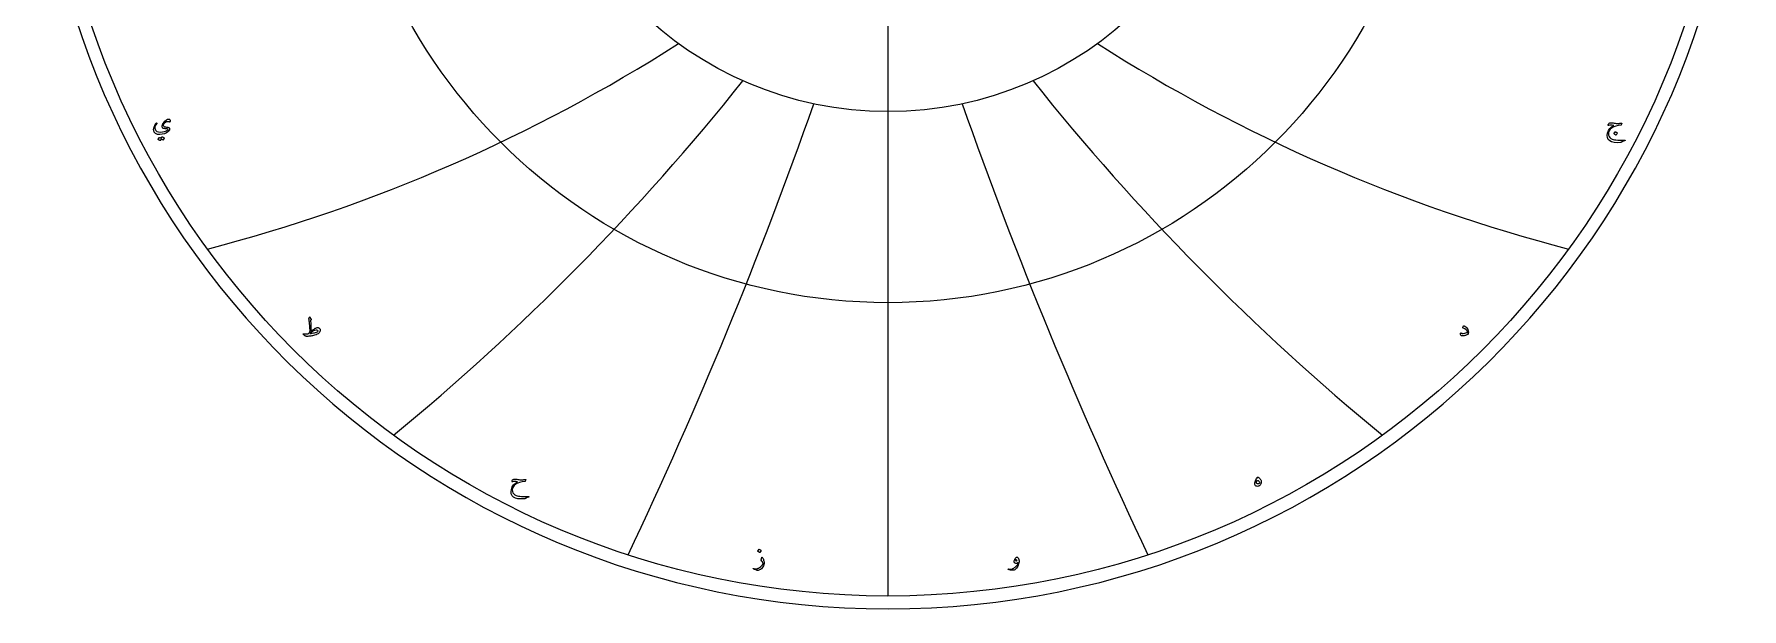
# Model space of a CAD drawing. Header units: millimetres. Extents: x -256 to 256, y -256 to 260.
# Drawn here: x -256 to 256, y -256 to -84 of the extents above; entities that cross this region are included whole.
import ezdxf

# ---------------------------------------------------------------- set-up
doc = ezdxf.new("R2010")
doc.units = ezdxf.units.MM
for name, color, linetype in [('CUT_OUTER', 1, 'Continuous'), ('ENGRAVE', 7, 'Continuous'), ('TEXT', 5, 'Continuous')]:
    doc.layers.add(name, color=color, linetype=linetype)

msp = doc.modelspace()

# ---------------------------------------------------------------- linework, layer by layer
at = {"layer": 'CUT_OUTER'}
msp.add_arc((0, 0), 256.05, 91.4063, 88.5938, dxfattribs=at)
at = {"layer": 'ENGRAVE'}
for points in [[(0, -252.2), (0, 252.2)], [(0, -252.2), (0, -106.97)]]:
    msp.add_lwpolyline(points, dxfattribs=at)
for radius in [252.2, 164.25, 106.97]:
    msp.add_circle((0, 0), radius, dxfattribs=at)
for centre, radius, start, end in [((-327.64, 327.64), 491.6, 284.5572, 302.5898), ((327.64, 327.64), 491.6, 237.4102, 255.4428), ((-600.53, 346.72), 712.62, 309.39277, 321.41452), ((600.53, 346.72), 712.62, 218.58548, 230.60723), ((-1337.77, 358.45), 1394.66, 334.59625, 340.60713), ((1337.77, 358.45), 1394.66, 199.39287, 205.40375)]:
    msp.add_arc(centre, radius, start, end, dxfattribs=at)
at = {"layer": 'TEXT'}
for points in [[(-215.51, -110.07), (-215.76, -109.98), (-216.04, -109.98), (-216.35, -110.06), (-216.69, -110.21), (-216.9, -110.36), (-217.08, -110.54), (-217.22, -110.75), (-217.33, -110.99), (-217.34, -111.03), (-217.34, -111.08), (-217.33, -111.14), (-217.31, -111.19), (-217.19, -111.35), (-216.98, -111.48), (-216.69, -111.56), (-216.32, -111.61), (-215.95, -111.65), (-215.69, -111.72), (-215.52, -111.82), (-215.45, -111.96), (-215.45, -112.24), (-215.5, -112.49), (-215.62, -112.71), (-215.8, -112.9), (-216.38, -113.29), (-216.99, -113.58), (-217.64, -113.77), (-218.33, -113.85), (-219.09, -113.8), (-219.65, -113.57), (-220.02, -113.17), (-220.21, -112.6), (-220.22, -112.28), (-220.17, -111.94), (-220.07, -111.57), (-219.91, -111.17), (-219.86, -111.06), (-219.8, -110.96), (-219.74, -110.85), (-219.69, -110.76), (-219.62, -110.66), (-219.56, -110.57), (-219.49, -110.48), (-219.43, -110.39), (-219.39, -110.36), (-219.36, -110.34), (-219.33, -110.35), (-219.3, -110.38), (-219.29, -110.41), (-219.28, -110.45), (-219.29, -110.48), (-219.31, -110.52), (-219.63, -111.03), (-219.82, -111.49), (-219.88, -111.9), (-219.81, -112.27), (-219.58, -112.65), (-219.24, -112.92), (-218.8, -113.07), (-218.26, -113.12), (-217.56, -113.06), (-216.93, -112.92), (-216.36, -112.69), (-215.87, -112.37), (-215.84, -112.34), (-215.83, -112.31), (-215.84, -112.28), (-215.86, -112.26), (-215.97, -112.21), (-216.15, -112.16), (-216.41, -112.13), (-216.74, -112.1), (-217.08, -112.06), (-217.34, -111.98), (-217.52, -111.87), (-217.61, -111.72), (-217.66, -111.54), (-217.67, -111.35), (-217.65, -111.15), (-217.6, -110.95), (-217.43, -110.55), (-217.19, -110.18), (-216.88, -109.84), (-216.51, -109.53), (-216.41, -109.46), (-216.31, -109.4), (-216.22, -109.34), (-216.13, -109.3), (-216.04, -109.27), (-215.96, -109.24), (-215.88, -109.22), (-215.8, -109.21), (-215.51, -109.24), (-215.33, -109.37), (-215.26, -109.6), (-215.31, -109.93), (-215.34, -110.02), (-215.39, -110.08), (-215.44, -110.09), (-215.51, -110.07)], [(220.09, -110.55), (219.9, -110.96), (219.88, -110.99), (219.87, -111.01), (219.84, -111.03), (219.82, -111.03), (218.96, -111.17), (218.24, -111.34), (217.66, -111.53), (217.22, -111.76), (216.61, -112.26), (216.21, -112.81), (216.04, -113.41), (216.09, -114.06), (216.22, -114.41), (216.45, -114.72), (216.78, -114.99), (217.2, -115.22), (217.5, -115.33), (217.86, -115.41), (218.3, -115.47), (218.82, -115.52), (219.09, -115.53), (219.36, -115.54), (219.63, -115.54), (219.89, -115.54), (220.14, -115.53), (220.39, -115.52), (220.64, -115.51), (220.88, -115.49), (220.93, -115.49), (220.98, -115.49), (221.01, -115.5), (221.03, -115.52), (221.04, -115.55), (221.05, -115.57), (221.04, -115.6), (221.03, -115.62), (221.02, -115.64), (221.01, -115.65), (221, -115.66), (220.99, -115.67), (220.98, -115.67), (220.96, -115.68), (220.95, -115.69), (220.93, -115.69), (220.71, -115.77), (220.51, -115.84), (220.34, -115.92), (220.2, -116), (220.1, -116.05), (220.02, -116.1), (219.94, -116.14), (219.87, -116.17), (219.82, -116.2), (219.77, -116.22), (219.73, -116.23), (219.7, -116.24), (218.64, -116.28), (217.74, -116.2), (217, -116.01), (216.42, -115.7), (216, -115.28), (215.75, -114.76), (215.67, -114.13), (215.77, -113.4), (216.02, -112.66), (216.42, -112.03), (216.96, -111.51), (217.64, -111.1), (217.16, -111), (216.74, -110.98), (216.38, -111.03), (216.08, -111.15), (216.05, -111.16), (216.03, -111.17), (216, -111.17), (215.98, -111.17), (215.97, -111.16), (215.96, -111.15), (215.95, -111.13), (215.95, -111.11), (215.96, -111.02), (215.97, -110.92), (216, -110.83), (216.02, -110.73), (216.12, -110.55), (216.28, -110.42), (216.49, -110.33), (216.77, -110.29), (216.94, -110.29), (217.16, -110.31), (217.42, -110.35), (217.72, -110.41), (218.03, -110.46), (218.32, -110.5), (218.59, -110.52), (218.83, -110.52), (218.94, -110.52), (219.06, -110.51), (219.19, -110.5), (219.33, -110.49), (219.47, -110.47), (219.62, -110.45), (219.78, -110.43), (219.94, -110.41), (220.03, -110.4), (220.09, -110.43), (220.11, -110.47), (220.09, -110.55)], [(-217.68, -114.53), (-217.67, -114.52), (-217.65, -114.52), (-217.64, -114.52), (-217.61, -114.52), (-217.54, -114.55), (-217.46, -114.58), (-217.39, -114.61), (-217.32, -114.65), (-217.26, -114.69), (-217.19, -114.73), (-217.13, -114.78), (-217.06, -114.84), (-217.05, -114.85), (-217.05, -114.87), (-217.05, -114.89), (-217.06, -114.91), (-217.43, -115.49), (-217.44, -115.5), (-217.45, -115.5), (-217.47, -115.49), (-217.5, -115.48), (-217.51, -115.46), (-217.54, -115.44), (-217.58, -115.42), (-217.63, -115.39), (-217.69, -115.35), (-217.76, -115.31), (-217.84, -115.26), (-217.94, -115.21), (-218.23, -115.66), (-218.25, -115.68), (-218.26, -115.68), (-218.29, -115.67), (-218.31, -115.66), (-218.33, -115.64), (-218.37, -115.62), (-218.41, -115.59), (-218.47, -115.55), (-218.55, -115.5), (-218.63, -115.45), (-218.74, -115.39), (-218.85, -115.32), (-218.87, -115.3), (-218.87, -115.29), (-218.87, -115.28), (-218.86, -115.27), (-218.48, -114.7), (-218.47, -114.69), (-218.46, -114.69), (-218.44, -114.69), (-218.42, -114.69), (-218.35, -114.71), (-218.29, -114.73), (-218.23, -114.76), (-218.17, -114.79), (-218.11, -114.83), (-218.06, -114.86), (-218.01, -114.9), (-217.95, -114.94)], [(218.09, -113.05), (218.1, -113.05), (218.11, -113.04), (218.13, -113.04), (218.15, -113.04), (218.3, -113.1), (218.44, -113.17), (218.58, -113.26), (218.7, -113.36), (218.71, -113.38), (218.72, -113.4), (218.72, -113.41), (218.71, -113.43), (218.35, -114.01), (218.33, -114.03), (218.31, -114.03), (218.29, -114.02), (218.27, -114.01), (218.25, -113.99), (218.21, -113.97), (218.17, -113.94), (218.11, -113.9), (218.03, -113.85), (217.95, -113.8), (217.84, -113.74), (217.73, -113.67), (217.71, -113.65), (217.7, -113.64), (217.7, -113.63), (217.71, -113.62)], [(-173.64, -168.97), (-173.61, -168.89), (-173.57, -168.81), (-173.55, -168.75), (-173.52, -168.69), (-173.5, -168.65), (-173.48, -168.61), (-173.47, -168.59), (-173.47, -168.58), (-173.45, -168.56), (-173.44, -168.55), (-173.42, -168.54), (-173.4, -168.54), (-173.38, -168.54), (-173.36, -168.55), (-173.35, -168.56), (-173.34, -168.58), (-173.3, -168.68), (-173.26, -168.77), (-173.23, -168.85), (-173.2, -168.91), (-173.19, -168.94), (-173.17, -168.97), (-173.15, -169), (-173.12, -169.03), (-173.09, -169.07), (-173.06, -169.11), (-173.03, -169.15), (-172.99, -169.19), (-172.97, -169.23), (-172.96, -169.27), (-172.97, -169.31), (-172.99, -169.35), (-173.14, -169.54), (-173.16, -169.58), (-173.17, -169.61), (-173.18, -169.64), (-173.18, -169.68), (-173.1, -170.53), (-173.06, -171.22), (-173.03, -171.75), (-173.04, -172.11), (-173.05, -172.25), (-173.06, -172.38), (-173.07, -172.49), (-173.08, -172.59), (-173.09, -172.68), (-173.1, -172.76), (-173.11, -172.82), (-173.12, -172.88), (-172.89, -172.7), (-172.67, -172.54), (-172.47, -172.4), (-172.29, -172.28), (-172.13, -172.17), (-171.98, -172.08), (-171.86, -172), (-171.75, -171.94), (-171.55, -171.86), (-171.37, -171.79), (-171.2, -171.74), (-171.04, -171.71), (-170.96, -171.71), (-170.87, -171.73), (-170.78, -171.76), (-170.69, -171.81), (-170.5, -171.95), (-170.36, -172.07), (-170.27, -172.2), (-170.24, -172.32), (-170.24, -172.45), (-170.27, -172.6), (-170.33, -172.76), (-170.42, -172.94), (-170.51, -173.12), (-170.6, -173.27), (-170.68, -173.39), (-170.76, -173.48), (-170.91, -173.59), (-171.17, -173.72), (-171.53, -173.86), (-172.01, -174.01), (-172.28, -174.09), (-172.55, -174.16), (-172.82, -174.22), (-173.1, -174.27), (-173.38, -174.31), (-173.66, -174.34), (-173.95, -174.37), (-174.24, -174.39), (-174.35, -174.37), (-174.45, -174.34), (-174.54, -174.32), (-174.63, -174.28), (-174.72, -174.25), (-174.8, -174.2), (-174.88, -174.16), (-174.95, -174.11), (-175.08, -174.02), (-175.19, -173.92), (-175.28, -173.82), (-175.35, -173.72), (-175.38, -173.64), (-175.39, -173.59), (-175.37, -173.56), (-175.32, -173.55), (-175.17, -173.57), (-175.02, -173.58), (-174.85, -173.59), (-174.67, -173.6), (-174.48, -173.6), (-174.28, -173.59), (-174.07, -173.58), (-173.85, -173.57), (-173.33, -173.07), (-173.33, -172.86), (-173.32, -172.66), (-173.32, -172.45), (-173.32, -172.25), (-173.33, -172.04), (-173.34, -171.82), (-173.36, -171.61), (-173.37, -171.39), (-173.39, -171.17), (-173.41, -170.96), (-173.44, -170.76), (-173.46, -170.56), (-173.48, -170.37), (-173.5, -170.19), (-173.52, -170.02), (-173.54, -169.85), (-173.56, -169.69), (-173.58, -169.55), (-173.6, -169.43), (-173.61, -169.33), (-173.62, -169.25), (-173.63, -169.19), (-173.64, -169.14), (-173.65, -169.11), (-173.66, -169.08), (-173.66, -169.04), (-173.65, -169.01), (-173.64, -168.97)], [(-171.99, -172.59), (-172.29, -172.72), (-172.62, -172.91), (-172.99, -173.18), (-173.39, -173.52), (-173, -173.47), (-172.63, -173.41), (-172.28, -173.34), (-171.95, -173.26), (-171.64, -173.16), (-171.36, -173.06), (-171.09, -172.95), (-170.84, -172.83), (-171.01, -172.63), (-171.26, -172.52), (-171.58, -172.51), (-171.99, -172.59)], [(172.39, -171.68), (172.42, -171.59), (172.45, -171.51), (172.48, -171.43), (172.51, -171.37), (172.54, -171.31), (172.57, -171.26), (172.59, -171.22), (172.61, -171.19), (172.65, -171.16), (172.69, -171.15), (172.74, -171.16), (172.79, -171.18), (173.25, -171.48), (173.6, -171.84), (173.85, -172.25), (173.99, -172.7), (174.01, -172.83), (174.03, -172.96), (174.03, -173.08), (174.03, -173.21), (174.02, -173.32), (174.01, -173.44), (173.98, -173.54), (173.95, -173.65), (173.93, -173.7), (173.89, -173.75), (173.84, -173.8), (173.79, -173.83), (173.61, -173.92), (173.42, -174), (173.22, -174.07), (173.02, -174.12), (172.81, -174.16), (172.6, -174.19), (172.38, -174.21), (172.17, -174.22), (171.91, -174.18), (171.75, -174.03), (171.69, -173.78), (171.73, -173.43), (171.75, -173.39), (171.77, -173.36), (171.79, -173.34), (171.82, -173.33), (171.85, -173.33), (171.88, -173.34), (171.91, -173.36), (171.94, -173.38), (172.04, -173.43), (172.16, -173.46), (172.33, -173.47), (172.52, -173.45), (172.95, -173.39), (173.29, -173.32), (173.56, -173.24), (173.75, -173.16), (173.76, -173.15), (173.77, -173.13), (173.77, -173.1), (173.77, -173.07), (173.64, -172.7), (173.38, -172.38), (173.01, -172.1), (172.51, -171.86), (172.44, -171.82), (172.4, -171.78), (172.38, -171.74), (172.39, -171.68)], [(-108.62, -217.38), (-108.8, -217.8), (-108.82, -217.83), (-108.84, -217.85), (-108.86, -217.86), (-108.89, -217.87), (-109.75, -218.01), (-110.47, -218.17), (-111.04, -218.37), (-111.48, -218.6), (-112.1, -219.1), (-112.49, -219.65), (-112.66, -220.25), (-112.62, -220.9), (-112.48, -221.25), (-112.25, -221.56), (-111.93, -221.83), (-111.51, -222.06), (-111.21, -222.16), (-110.84, -222.25), (-110.4, -222.31), (-109.89, -222.35), (-109.61, -222.37), (-109.35, -222.38), (-109.08, -222.38), (-108.82, -222.38), (-108.56, -222.37), (-108.31, -222.36), (-108.07, -222.35), (-107.83, -222.33), (-107.77, -222.33), (-107.73, -222.33), (-107.69, -222.34), (-107.67, -222.36), (-107.66, -222.39), (-107.66, -222.41), (-107.66, -222.44), (-107.67, -222.46), (-107.68, -222.48), (-107.69, -222.49), (-107.7, -222.5), (-107.72, -222.5), (-107.73, -222.51), (-107.74, -222.52), (-107.76, -222.52), (-107.77, -222.53), (-108, -222.6), (-108.19, -222.68), (-108.36, -222.75), (-108.51, -222.83), (-108.6, -222.89), (-108.69, -222.94), (-108.76, -222.98), (-108.83, -223.01), (-108.89, -223.04), (-108.94, -223.05), (-108.98, -223.07), (-109, -223.07), (-110.06, -223.11), (-110.96, -223.04), (-111.7, -222.85), (-112.29, -222.54), (-112.71, -222.12), (-112.96, -221.6), (-113.03, -220.97), (-112.94, -220.23), (-112.68, -219.49), (-112.29, -218.86), (-111.75, -218.34), (-111.06, -217.93), (-111.55, -217.84), (-111.97, -217.82), (-112.33, -217.87), (-112.63, -217.99), (-112.65, -218), (-112.68, -218), (-112.7, -218), (-112.72, -218), (-112.74, -218), (-112.75, -217.99), (-112.76, -217.97), (-112.76, -217.95), (-112.75, -217.85), (-112.73, -217.76), (-112.71, -217.66), (-112.68, -217.57), (-112.58, -217.39), (-112.43, -217.25), (-112.21, -217.17), (-111.94, -217.13), (-111.77, -217.13), (-111.55, -217.15), (-111.29, -217.19), (-110.99, -217.24), (-110.67, -217.3), (-110.38, -217.34), (-110.12, -217.36), (-109.88, -217.36), (-109.76, -217.36), (-109.64, -217.35), (-109.51, -217.34), (-109.38, -217.33), (-109.23, -217.31), (-109.08, -217.29), (-108.93, -217.27), (-108.76, -217.24), (-108.67, -217.24), (-108.62, -217.26), (-108.6, -217.31), (-108.62, -217.38)], [(110.75, -216.61), (110.82, -216.58), (110.9, -216.57), (110.98, -216.59), (111.07, -216.63), (111.3, -216.79), (111.5, -216.96), (111.65, -217.16), (111.78, -217.38), (111.86, -217.6), (111.91, -217.83), (111.91, -218.07), (111.88, -218.31), (111.81, -218.53), (111.73, -218.73), (111.62, -218.9), (111.48, -219.05), (111.33, -219.17), (111.17, -219.25), (110.99, -219.3), (110.81, -219.32), (110.57, -219.3), (110.37, -219.23), (110.22, -219.12), (110.11, -218.95), (110.05, -218.74), (110.02, -218.51), (110.04, -218.24), (110.1, -217.95), (110.2, -217.64), (110.33, -217.35), (110.5, -217.08), (110.7, -216.82), (110.71, -216.81), (110.71, -216.79), (110.71, -216.76), (110.72, -216.72), (110.72, -216.68), (110.73, -216.64), (110.74, -216.62), (110.75, -216.61)], [(111.49, -218.27), (111.52, -218.23), (111.53, -218.18), (111.5, -218.12), (111.45, -218.04), (111.27, -217.85), (111.1, -217.71), (110.93, -217.63), (110.76, -217.61), (110.68, -217.62), (110.61, -217.66), (110.54, -217.73), (110.48, -217.83), (110.43, -217.94), (110.4, -218.03), (110.39, -218.11), (110.4, -218.18), (110.45, -218.31), (110.55, -218.4), (110.68, -218.45), (110.85, -218.47), (111.04, -218.46), (111.21, -218.42), (111.36, -218.36), (111.49, -218.27)], [(-37.87, -240.61), (-37.87, -240.6), (-37.87, -240.59), (-37.86, -240.58), (-37.85, -240.57), (-37.83, -240.57), (-37.8, -240.58), (-37.77, -240.6), (-37.74, -240.63), (-37.59, -240.8), (-37.47, -241), (-37.37, -241.22), (-37.29, -241.46), (-37.22, -241.73), (-37.18, -241.99), (-37.17, -242.25), (-37.18, -242.5), (-37.25, -242.83), (-37.36, -243.15), (-37.52, -243.46), (-37.72, -243.75), (-37.96, -244.02), (-38.24, -244.24), (-38.55, -244.4), (-38.9, -244.52), (-38.99, -244.54), (-39.08, -244.55), (-39.18, -244.54), (-39.27, -244.51), (-39.48, -244.44), (-39.68, -244.37), (-39.85, -244.3), (-40, -244.25), (-40.13, -244.19), (-40.24, -244.14), (-40.33, -244.1), (-40.39, -244.06), (-40.4, -244.05), (-40.41, -244.04), (-40.42, -244.03), (-40.42, -244.02), (-40.42, -244), (-40.42, -243.99), (-40.41, -243.97), (-40.4, -243.96), (-40.39, -243.95), (-40.37, -243.95), (-40.35, -243.95), (-40.33, -243.95), (-40.2, -243.99), (-40.07, -244.02), (-39.95, -244.04), (-39.83, -244.06), (-39.72, -244.07), (-39.62, -244.07), (-39.51, -244.07), (-39.42, -244.06), (-39.32, -244.05), (-39.22, -244.02), (-39.11, -243.99), (-39, -243.95), (-38.89, -243.9), (-38.77, -243.84), (-38.66, -243.78), (-38.53, -243.7), (-38.19, -243.45), (-37.9, -243.18), (-37.65, -242.9), (-37.46, -242.58), (-37.44, -242.56), (-37.44, -242.53), (-37.44, -242.5), (-37.44, -242.46), (-37.52, -242.24), (-37.65, -242), (-37.82, -241.74), (-38.05, -241.45), (-38.05, -241.43), (-38.06, -241.41), (-38.06, -241.4), (-38.06, -241.38)], [(-38.66, -238.2), (-38.65, -238.19), (-38.64, -238.19), (-38.62, -238.19), (-38.6, -238.19), (-38.45, -238.25), (-38.31, -238.32), (-38.18, -238.41), (-38.05, -238.51), (-38.04, -238.53), (-38.04, -238.54), (-38.04, -238.56), (-38.05, -238.57), (-38.41, -239.16), (-38.42, -239.18), (-38.44, -239.18), (-38.46, -239.17), (-38.49, -239.15), (-38.51, -239.14), (-38.54, -239.12), (-38.59, -239.09), (-38.65, -239.05), (-38.72, -239), (-38.81, -238.95), (-38.91, -238.88), (-39.03, -238.81), (-39.04, -238.8), (-39.05, -238.79), (-39.05, -238.78), (-39.04, -238.77)], [(37.99, -241.27), (38.14, -240.94), (38.29, -240.71), (38.45, -240.57), (38.63, -240.53), (38.74, -240.54), (38.85, -240.6), (38.95, -240.7), (39.05, -240.83), (39.09, -240.91), (39.14, -240.99), (39.17, -241.08), (39.2, -241.16), (39.23, -241.25), (39.25, -241.34), (39.27, -241.43), (39.29, -241.52), (39.3, -241.74), (39.29, -241.99), (39.25, -242.27), (39.17, -242.6), (39.06, -242.94), (38.91, -243.26), (38.72, -243.57), (38.49, -243.86), (38.25, -244.12), (38.03, -244.31), (37.84, -244.42), (37.68, -244.47), (37.51, -244.48), (37.32, -244.48), (37.1, -244.46), (36.86, -244.43), (36.73, -244.41), (36.62, -244.39), (36.51, -244.36), (36.42, -244.34), (36.33, -244.31), (36.25, -244.29), (36.18, -244.26), (36.12, -244.24), (36.08, -244.22), (36.06, -244.2), (36.05, -244.17), (36.04, -244.15), (36.06, -244.12), (36.08, -244.11), (36.11, -244.1), (36.14, -244.1), (36.44, -244.13), (36.73, -244.13), (37.02, -244.11), (37.3, -244.06), (37.38, -244.03), (37.48, -243.99), (37.58, -243.93), (37.7, -243.86), (37.82, -243.78), (37.95, -243.68), (38.09, -243.56), (38.24, -243.44), (38.39, -243.3), (38.52, -243.18), (38.64, -243.06), (38.74, -242.94), (38.82, -242.83), (38.89, -242.73), (38.94, -242.63), (38.98, -242.53), (38.96, -242.39), (38.94, -242.28), (38.91, -242.21), (38.88, -242.17), (38.73, -242.36), (38.55, -242.46), (38.35, -242.47), (38.13, -242.4), (37.95, -242.24), (37.87, -242), (37.88, -241.68), (37.99, -241.27)], [(38.7, -241.55), (38.59, -241.42), (38.47, -241.37), (38.34, -241.4), (38.22, -241.52), (38.32, -241.61), (38.44, -241.64), (38.56, -241.62), (38.7, -241.55)]]:
    msp.add_lwpolyline(points, close=True, dxfattribs=at)

doc.saveas('drawing.dxf')
